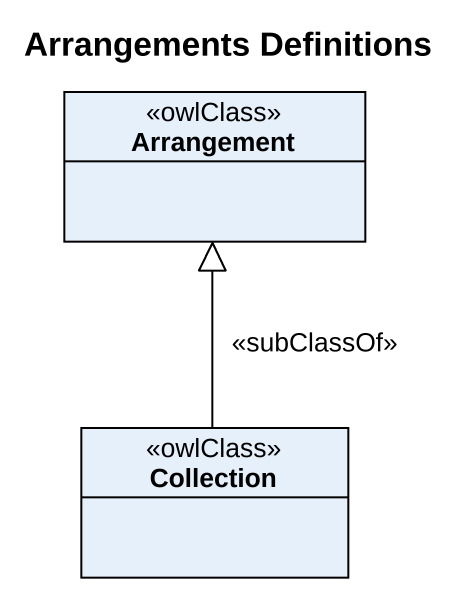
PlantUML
@startuml
title Arrangements Definitions
hide circle
hide empty members
class Arrangement <<owlClass>>
class Collection <<owlClass>>
Collection -up-|> Arrangement : <<subClassOf>>
@enduml
